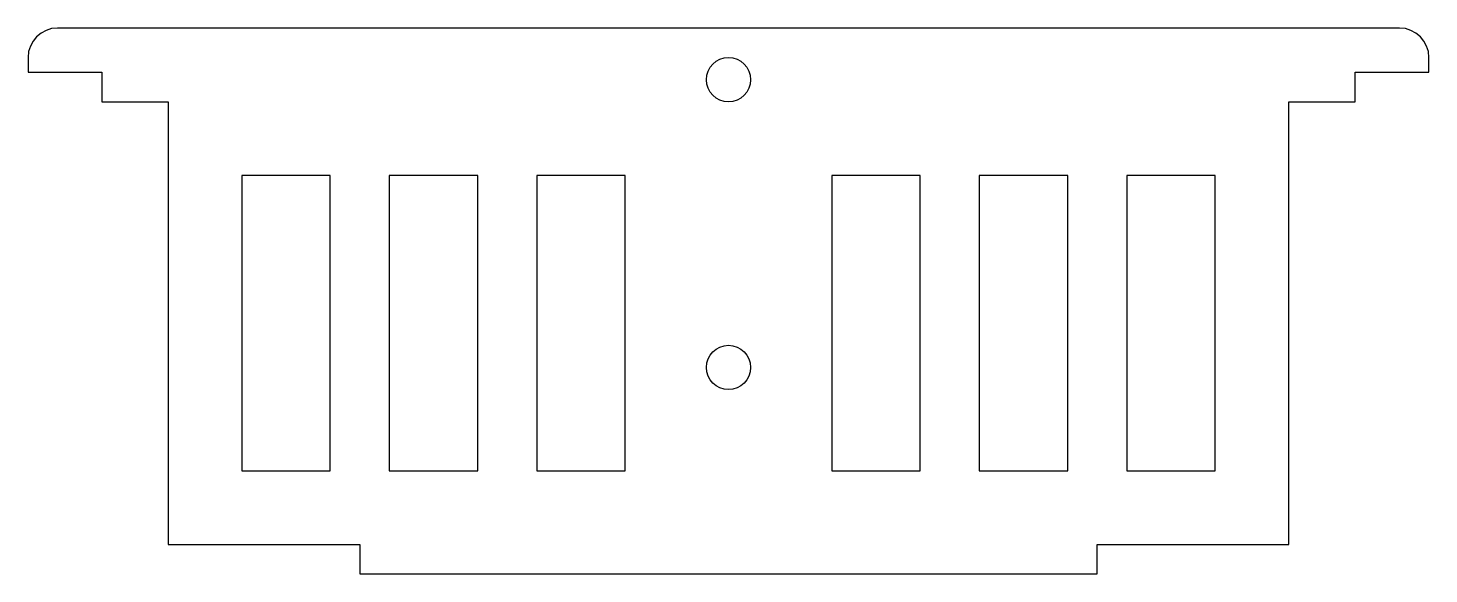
# Model space of a CAD drawing. Header units: millimetres. Extents: x -47.5 to 47.5, y -17 to 20.
import ezdxf

# ---------------------------------------------------------------- set-up
doc = ezdxf.new("R2010")
doc.units = ezdxf.units.MM

msp = doc.modelspace()

# ---------------------------------------------------------------- linework, layer by layer
at = {"color": 7, "linetype": 'Continuous', "lineweight": 25}
for p, q in [((45.5, 20), (-45.5, 20)), ((-47.5, 18), (-47.5, 17)), ((47.5, 17), (47.5, 18)), ((-47.5, 17), (-42.5, 17)), ((-42.5, 17), (-42.5, 15)), ((42.5, 15), (42.5, 17)), ((42.5, 17), (47.5, 17)), ((-42.5, 15), (-38, 15)), ((-38, 15), (-38, -15)), ((38, -15), (38, 15)), ((38, 15), (42.5, 15)), ((-33, 10), (-33, -10)), ((-27, 10), (-33, 10)), ((-27, -10), (-27, 10)), ((-23, 10), (-23, -10)), ((-17, 10), (-23, 10)), ((-17, -10), (-17, 10)), ((-13, 10), (-13, -10)), ((-7, 10), (-13, 10)), ((-7, -10), (-7, 10)), ((7, 10), (7, -10)), ((13, 10), (7, 10)), ((13, -10), (13, 10)), ((17, 10), (17, -10)), ((23, 10), (17, 10)), ((23, -10), (23, 10)), ((27, 10), (27, -10)), ((33, 10), (27, 10)), ((33, -10), (33, 10)), ((-33, -10), (-27, -10)), ((-23, -10), (-17, -10)), ((-13, -10), (-7, -10)), ((7, -10), (13, -10)), ((17, -10), (23, -10)), ((27, -10), (33, -10)), ((-38, -15), (-25, -15)), ((-25, -15), (-25, -17)), ((25, -17), (25, -15)), ((25, -15), (38, -15)), ((-25, -17), (25, -17))]:
    msp.add_line(p, q, dxfattribs=at)
for centre in [(0, 16.5), (0, -3)]:
    msp.add_circle(centre, 1.5, dxfattribs=at)
for centre, start, end in [((-45.5, 18), 90, 180), ((45.5, 18), 0, 90)]:
    msp.add_arc(centre, 2, start, end, dxfattribs=at)

doc.saveas('drawing.dxf')
